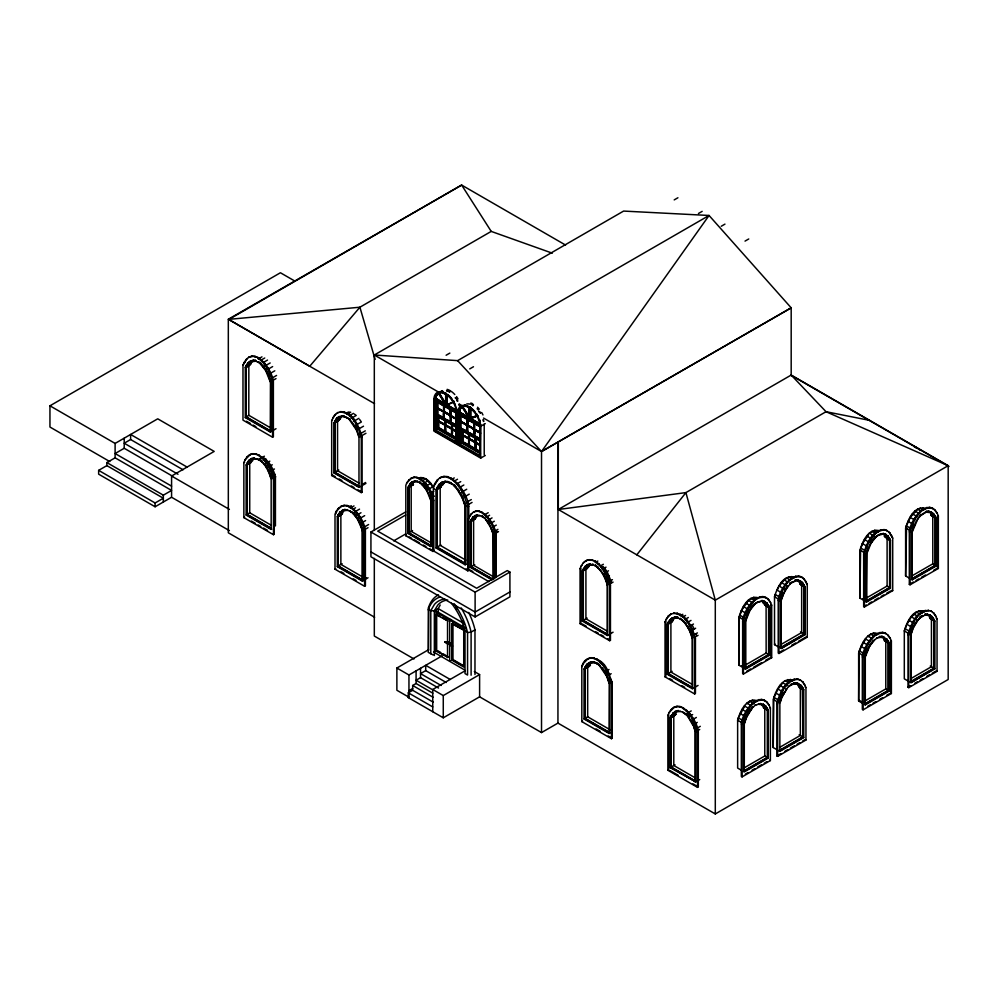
<?xml version="1.0" encoding="UTF-8"?>
<svg xmlns="http://www.w3.org/2000/svg" width="999" height="999" viewBox="0 0 999 999"><rect width="100%" height="100%" fill="white"/><g stroke="black" fill="none" stroke-linecap="round" stroke-linejoin="round"><path stroke-width="1.5" d="M453.883 401.673L446.578 404.77L446.578 394.18M469.318 417.919L462.462 406.605A15.235 8.804 60 0 1 463.973 406.081A15.022 8.666 60 0 0 462.899 406.356L461.788 407.043A15.022 8.666 60 0 0 459.515 411.051L459.353 412.162L469.318 417.919L469.755 407.555L466.358 406.468A15.534 8.966 60 0 0 458.641 410.427L458.141 413.236L458.653 412.525L469.318 418.681L472.377 416.908M469.755 417.669L462.662 406.493L461.563 407.167A15.022 8.666 60 0 0 459.29 411.176L459.128 412.287L469.093 418.044L469.755 417.669L469.755 407.068L468.881 407.555M477.31 415.447L470.217 418.419L470.217 407.829L471.291 408.541M470.442 407.704L470.442 418.294L477.522 415.309M479.595 423.588L470.654 418.419L470.654 407.58M741.183 770.117L737.637 768.069L737.637 720.204C740.034 711.7 746.166 697.539 757.13 700.674M742.494 667.257L738.96 665.209L738.96 617.332C741.358 608.841 747.477 594.68 758.453 597.802M741.545 610.851L739.322 617.12L738.96 665.209M741.333 723.938L741.333 776.46L742.082 776.897L770.379 760.564L770.379 708.041C761.875 686.463 742.17 711.088 741.333 723.938L742.082 724.375L742.082 776.897M742.644 621.078L742.644 673.601L743.406 674.038L771.69 657.704L771.69 605.169C763.199 583.591 743.493 608.229 742.644 621.078L743.406 621.503L743.406 674.038M753.046 706.68L746.615 717.257L744.292 724.038L744.292 771.915L768.169 758.116L768.169 710.252L765.846 706.156L763.036 704.07L767.007 708.328M744.854 668.618L744.854 620.741L745.604 621.178L745.604 669.043L744.854 668.618L768.743 654.82L769.492 655.257L769.492 607.38L767.157 603.296L762 600.461M745.067 620.866L745.067 668.743L768.955 654.944L768.955 607.067L766.633 602.984L764.347 601.211M741.533 665.659L745.441 667.906L745.441 620.654C747.964 612.35 752.846 601.485 762.749 600.899M768.593 654.545L766.146 653.134L766.096 605.844L761.862 600.536L766.37 603.571L768.593 607.28L768.593 654.545L745.441 667.906M743.543 771.478L767.419 757.692L767.419 709.814L768.169 710.252M768.743 654.82L768.743 606.942L766.408 602.859L767.157 603.296M777.934 750.261L773.214 747.539L773.214 699.662C775.611 691.171 781.742 677.01 792.707 680.132M773.825 698.688L773.214 747.539M779.245 647.402L774.525 644.667L774.525 596.803C776.922 588.299 783.054 574.138 794.018 577.272M774.887 643.843L774.525 644.667M799.824 679.72L802.984 682.067L805.956 687.499L805.956 740.022L777.659 756.368L776.897 755.931L776.897 703.408C779.495 693.169 787.337 675.012 800.586 680.157L797.102 678.845M777.659 756.368L777.659 703.833C780.469 693.843 785.863 680.119 797.851 679.283M778.221 600.536L778.221 653.071L778.97 653.496L807.267 637.162L807.267 584.64C798.763 563.061 779.058 587.687 778.221 600.536L778.97 600.973L778.97 653.496M798.313 580.357L795.017 580.094C799.375 579.033 803.321 582.567 804.52 586.538L804.52 634.415L781.181 648.513L781.181 600.636L783.503 593.856L787.911 586.363L787.162 585.926M779.108 750.936L802.996 737.15L802.359 687.674M785.851 688.798L786.6 689.223L782.192 696.728L779.857 703.496L779.857 751.373L803.745 737.587L803.745 689.71L801.423 685.626L796.253 682.792L798.813 683.666M789.722 583.154L790.471 583.591L785.239 589.922L781.006 600.112L781.006 647.364L804.158 634.003L804.158 586.75L801.935 583.041L797.489 580.019L801.66 585.314L801.66 632.567L781.081 644.442M780.419 648.076L804.307 634.29L804.307 586.413L801.985 582.317L805.057 586.85L805.057 634.715L781.181 648.513M862.187 703.059L858.641 701.023L858.641 653.146C861.038 644.655 867.169 630.481 878.146 633.616M865.534 639.36L861.238 646.653L859.015 652.934L858.641 701.023M864.684 600.874L859.964 598.151L859.964 550.274C862.362 541.783 868.493 527.622 879.457 530.756M860.576 549.3L859.964 598.151M862.337 656.88L862.337 709.415L863.086 709.852L891.383 693.506L891.383 640.983C882.442 619.268 863.423 644.143 862.337 656.88L863.086 657.317L863.086 709.852M886.588 530.344L889.734 532.692L892.706 538.111L892.706 590.646L864.41 606.98L863.66 606.543L863.66 554.02C866.245 543.793 874.088 525.636 887.337 530.769L883.853 529.47M864.41 606.98L864.41 554.457C867.232 544.467 872.614 530.731 884.602 529.895M884.252 637.15L881.692 636.276L886.85 639.098L889.185 643.194L889.185 691.071L888.436 690.634L864.547 704.42L865.296 704.857L865.296 656.98L869.679 646.178L874.587 639.934M878.021 535.414L883.753 533.841L883.004 533.404L885.351 534.153L888.173 536.238L890.496 540.334L890.496 588.199L866.608 601.997L865.858 601.56L865.858 553.683M862.774 598.738L866.445 600.849L866.445 553.596M866.608 601.997L866.608 554.12L871.003 543.306L875.898 537.075L872.814 539.535L871.003 543.306M866.445 600.849L889.597 587.487L889.597 540.234L887.374 536.525L884.927 535.114L887.1 538.786L887.1 586.051L865.234 598.663M876.697 637.662L877.234 637.974C870.653 641.957 867.232 649.35 865.122 656.468L865.122 703.721L888.273 690.346L888.273 643.094L884.053 637.787L879.282 637.225M888.436 690.634L888.436 642.757L889.185 643.194M865.858 601.56L889.747 587.774L889.747 539.897L887.424 535.801L888.173 536.238M909.028 681.555L904.307 678.833L904.307 630.956C906.705 622.464 912.836 608.304 923.8 611.425M909.165 578.009L905.618 575.973L905.618 528.096C908.016 519.605 914.147 505.432 925.111 508.566M906.555 525.924L905.618 575.973M908.004 687.225L908.004 634.702C910.638 624.45 918.368 606.356 931.68 611.45L930.931 611.013L934.077 613.374L937.05 618.793L937.05 671.328L908.753 687.662L908.004 687.225L910.688 685.676M908.753 687.662L908.753 635.127C911.575 625.137 916.957 611.413 928.945 610.576L928.196 610.139M909.315 584.365L909.315 531.83C910.151 518.981 929.857 494.355 938.361 515.934L938.361 568.456L910.064 584.79L909.315 584.365L913.361 582.03M910.064 584.79L910.064 532.267C912.786 522.102 919.854 504.982 932.991 508.591M931.98 616.608L934.302 620.691L934.302 668.568L910.951 682.667L910.951 634.802L913.286 628.021L917.694 620.529L916.945 620.092M911.737 531.618L911.737 579.495L935.626 565.709L935.626 517.832C934.415 513.861 930.469 510.327 926.11 511.388L926.86 511.825C931.155 510.739 934.989 514.235 936.163 518.144L936.163 566.021L912.274 579.807L911.525 579.37L935.401 565.584L936.163 566.021M912.274 579.807L912.099 531.406C914.147 524.238 917.719 517.02 924.212 512.924L926.323 511.513L928.883 511.338M926.26 512.162L931.031 512.724L935.251 518.044L935.251 565.297L932.804 563.886L932.754 516.608L930.544 512.899M910.201 682.242L934.09 668.443L934.09 620.579L931.767 616.483L934.839 621.003L934.839 668.88L910.951 682.667M935.401 565.584L935.401 517.707L933.078 513.623M933.566 570.354L937.611 568.019L937.611 515.496L938.361 515.934M452.16 646.328L452.122 646.141A23.851 13.774 60 0 0 449.55 644.405L449.637 645.192A8.392 4.845 60 0 1 450.924 645.704A13.561 7.83 60 0 1 452.06 646.39L452.122 646.39M448.863 643.331L447.814 642.195M449.925 643.93L450.611 643.543M450.149 644.055L450.749 644.592L450.049 644.23A23.851 13.774 60 0 1 452.472 645.841L452.497 646.153A13.561 7.83 60 0 0 451.323 645.466A8.392 4.845 60 0 0 450.049 644.954L450.149 643.356M438.474 594.842A51.936 29.982 60 0 0 428.546 607.504L428.246 652.359L433.166 654.969M446.341 394.705L446.341 404.645L435.676 398.489L435.876 397.402A15.022 8.666 60 0 1 438.149 393.394M445.242 393.231A15.235 8.804 60 0 1 445.904 393.556L445.904 404.907L435.239 398.751L436.088 397.277A15.022 8.666 60 0 1 438.361 393.269L439.023 392.857L446.116 404.021L445.454 404.395L435.489 398.638L435.651 397.527A15.022 8.666 60 0 1 437.924 393.519L439.26 392.707A15.022 8.666 60 0 1 443.768 392.457M464.56 406.069A15.022 8.666 60 0 0 462.462 406.605L469.53 417.794L469.53 407.205L469.53 418.544L458.878 412.4L459.727 410.926A15.022 8.666 60 0 1 462 406.918L469.093 418.044M446.116 405.294L456.78 411.451L456.418 412.237L455.919 408.866A15.534 8.966 60 0 0 448.201 395.991L442.719 392.832A15.534 8.966 60 0 0 435.002 396.778L434.503 399.588L435.015 398.876L445.679 405.032L446.116 393.431L445.042 392.894M457.03 441.321L456.181 441.92L435.614 430.045L435.614 401.236L456.181 413.111M743.406 621.503C746.116 611.338 753.184 594.218 766.333 597.827M745.604 621.178L749.999 610.364L754.894 604.133L751.81 606.593L748.089 612.737M738.573 718.031L737.637 720.204L742.357 722.926M775.461 594.63L774.525 596.803L779.245 599.525M742.082 724.375C744.792 714.21 751.872 697.077 765.009 700.699M744.38 721.39L744.292 724.038M778.97 600.973C781.68 590.809 788.76 573.676 801.897 577.297M781.268 597.989L781.181 600.636M866.695 552.834C868.768 545.991 872.227 538.936 878.558 535.102M863.086 657.317C865.808 647.152 872.876 630.032 886.013 633.641L885.264 633.204M918.481 517.345L912.274 531.93L911.525 531.493M779.695 702.984L781.355 698.139M747.402 614.085L746.241 618.831M781.693 596.878L782.966 593.543M739.123 716.595L744.517 706.418M744.804 720.279L746.078 716.945M746.34 717.245L744.118 723.513L744.118 770.766L767.269 757.404L764.822 755.993M774.15 697.489L777.809 689.26L782.567 683.191M781.006 697.402L779.744 700.736L780.494 701.161M779.957 700.848L781.23 697.527M860.901 548.114L862.549 543.793M867.981 548.139L867.244 551.785M907.104 524.487L910.214 517.682M912.574 528.046L913.848 524.725M912.786 528.171L914.597 525.149M865.596 653.096L866.87 649.775M865.808 653.221L867.619 650.212M906.343 625.911L904.307 630.956L909.028 633.678M911.475 631.043L912.324 628.821M242.982 365.172C252.335 342.445 272.228 368.481 273.376 381.805L273.376 436.775L272.59 437.225L242.982 420.129L242.982 365.172L246.878 359.041L246.091 359.49M259.49 362.25L261.338 363.624L260.564 364.073L265.684 370.604L270.279 381.918L271.066 381.456L271.066 431.556L270.279 432.005L245.292 417.582L245.292 367.482C246.628 363.137 251.049 359.34 255.794 360.414L252.347 360.689M245.854 367.157L248.289 362.874L250.662 361.026M270.454 430.819L246.229 416.833L246.229 367.382L248.551 363.499L253.222 360.339M250.574 364.523L250.911 363.661L246.828 366.021M243.856 462.649C252.759 440.072 273.376 465.846 274.25 479.295L274.25 534.253L273.476 534.715L243.856 517.619L243.856 462.649L244.643 462.2M250.761 458.966C262.238 455.681 268.656 470.504 271.166 479.395L271.166 529.495L246.166 515.059L246.166 464.96L248.601 460.689L251.548 458.504L249.163 460.364L246.728 464.635L246.728 514.735L271.728 529.17M270.629 528.271L246.953 514.61L246.953 464.51L249.388 460.227L248.601 460.689M271.341 528.296L247.115 514.31L247.115 464.86C250.624 453.796 263.998 459.915 266.92 468.181M331.68 420.567L334.79 414.885L338.087 412.425L337.3 412.874C351.223 407.555 359.315 426.473 362.075 437.2L362.075 492.17L361.288 492.619L331.68 475.524L331.68 420.567L332.467 420.104M350.05 419.018L349.263 419.468L356.543 430.219L358.978 437.3L358.978 487.4L333.991 472.964L333.991 422.877L336.426 418.593L339.373 416.421L336.988 418.269L334.553 422.552L334.553 472.652L359.54 487.075M359.765 486.95L334.777 472.515L334.777 422.427L337.212 418.144L336.426 418.593M359.165 486.201L334.94 472.215L334.94 422.777L337.262 418.893L341.92 415.734M336.051 511.575L335.002 514.235L335.002 569.205L364.623 586.301L365.397 585.839L365.397 530.881C364.548 518.281 347.078 494.418 336.051 511.575L336.838 511.126L335.789 513.786M362.312 581.081L362.312 530.981L363.099 530.531L363.099 580.619L362.312 581.081L337.312 566.645L337.312 516.558L339.747 512.275L345.154 509.303L344.368 509.765C354.745 510.402 359.84 521.728 362.487 530.432L362.487 579.882L366.321 577.672M339.747 512.275L340.534 511.825L337.874 516.233L337.874 566.321L362.874 580.756L362.874 530.656M362.487 579.882L338.261 565.896L338.261 516.446L342.682 510.889L347.677 510.302M406.78 482.904L405.819 485.352L405.819 535.776L432.992 551.46L433.716 551.048L433.716 500.624C432.917 489.06 416.895 467.17 406.78 482.904L411.7 477.884M426.66 490.334L424.912 486.713L421.953 484.353L426.66 490.334L430.869 500.711L430.869 546.678L407.942 533.429L407.942 487.475L410.177 483.553L412.874 481.555L410.689 483.254M431.593 546.253L408.666 533.016L409.265 485.514L408.554 485.926M429.433 495.566L431.031 500.212L431.031 545.579L408.803 532.742L408.803 487.387L410.939 483.816L415.209 480.919L410.939 483.816M434.265 550.412L433.354 550.948L433.354 486.9C444.255 460.427 467.432 490.759 468.768 506.293L468.768 570.329L467.844 570.866L429.832 548.801M436.975 480.282L437.887 479.757L433.354 486.9M466.071 564.248L465.159 564.785L436.039 547.964L436.039 489.597L438.873 484.615L442.307 482.08M464.747 563.486L436.95 547.44L436.95 489.073L439.098 485.089M441.396 482.604C454.582 478.833 462.375 495.404 465.372 505.781L465.372 563.386L437.137 547.09L437.137 489.485C438.898 483.641 445.816 479.882 451.248 483.616M496.103 577.335L496.103 534.54C495.067 522.315 476.81 498.426 468.219 519.28L468.219 569.705L488.923 581.655M491.92 579.82L470.342 567.357L470.342 521.403L472.577 517.47L475.274 515.472L474.55 515.896L479.258 515.334L482.317 516.683M492.644 579.408L471.066 566.945L471.066 520.979L473.301 517.057L472.577 517.47M493.194 533.404L493.431 579.495L471.203 566.67L471.203 521.303L473.339 517.744L477.609 514.847L473.601 519.917L473.601 565.284L494.517 577.36M580.057 568.656C588.948 546.078 609.565 571.853 610.451 585.302L610.451 640.259L609.665 640.721L580.057 623.626L580.057 568.656L580.844 568.206L580.844 623.164L580.057 623.626M582.367 570.966L584.802 566.695L587.749 564.51L585.364 566.371L582.929 570.641L582.929 620.741L607.916 635.177L607.355 635.501L582.367 621.066L582.367 570.966L587.412 568.156M584.802 566.695L585.589 566.233L583.154 570.516L583.154 620.616L608.141 635.039M607.454 631.243L585.913 618.806L585.913 569.355L590.347 563.798L585.639 566.982L583.304 570.866L583.304 620.317L607.529 634.303L607.529 584.852C604.969 575.936 598.289 561.775 586.962 564.972M587.649 568.019L589.71 564.622L585.639 566.982M587.437 658.965C595.317 655.506 602.185 663.498 605.806 669.567L606.593 669.118L609.103 674.013L612.212 683.291L612.212 738.249L611.425 738.698L581.818 721.603L581.818 666.645C585.601 651.41 604.295 658.978 607.479 670.666M584.115 719.055L584.902 718.593L609.902 733.029L609.115 733.478L584.115 719.055L584.115 668.955L586.55 664.672L589.497 662.499L587.112 664.36M584.902 718.593L584.902 668.506L585.564 666.82L584.777 667.27M585.327 668.356L587.387 664.972L592.045 661.813L587.674 667.344L587.674 716.795L585.064 718.306L585.064 668.855L590.446 665.409M589.41 665.996L589.747 665.147L585.664 667.494M670.654 614.223C684.577 608.891 692.669 627.809 695.429 638.548L695.429 693.506L694.642 693.955L665.034 676.86L665.034 621.902L668.144 616.221L671.44 613.761L668.144 616.221M670.341 619.617L667.906 623.888L667.906 673.988L692.894 688.411L692.344 688.736L667.344 674.313L667.344 624.213C668.681 619.867 673.151 616.133 677.859 617.157L671.94 618.206L672.502 617.882M693.119 688.286L668.131 673.85L668.131 623.763L670.566 619.48L672.727 617.757M690.197 631.53L692.519 638.099L692.519 687.549L668.294 673.563L668.294 624.113L670.616 620.229L675.274 617.07L670.903 622.602L670.903 672.052L692.432 684.49M672.627 621.253L672.964 620.404M667.919 715.321C676.822 692.744 697.439 718.518 698.313 731.967L698.313 786.937L697.539 787.387L667.919 770.291L667.919 715.321L668.706 714.872L668.706 769.842L667.919 770.291M695.791 781.842L670.229 767.731L670.229 717.644L670.891 715.958L675.611 711.188L673.226 713.036L670.791 717.319L670.791 767.407L695.791 781.842L695.791 731.743L695.129 729.295M696.016 781.717L671.016 767.282L671.016 717.182L673.451 712.911L672.664 713.361M674.824 711.638C686.163 708.453 692.831 722.602 695.404 731.518L695.404 780.968L671.178 766.982L671.178 717.532L673.501 713.661L678.159 710.501L673.501 713.661M675.524 714.685L675.861 713.823L671.778 716.183M448.476 641.995L447.602 643.543A8.392 4.845 60 0 0 446.316 642.569A13.561 7.83 60 0 0 445.179 641.945L445.179 641.62A23.851 13.774 60 0 1 447.689 642.856M742.207 609.54L747.489 601.76M747.864 612.624L749.25 609.927L749.999 610.364M777.11 590.309L778.458 587.699M746.765 715.609L748.139 712.924M747.015 715.933L748.351 713.323M781.43 696.291L783.503 692.257M781.905 696.703L788.611 686.151L793.918 683.091M863.223 542.482L868.493 534.702M867.769 648.551L869.679 646.178M906.892 624.475L911.188 617.182L916.245 612.562M912.749 627.709L914.122 625.024M246.229 416.833L248.788 415.347L248.838 365.871L253.271 360.314M412.55 485.214L413.099 483.978L409.353 486.138M440.197 605.032L438.224 608.628L438.224 613.249M779.12 586.388L783.89 580.319M785.027 589.522L787.387 586.051M748.713 711.638L750.274 709.327M748.925 711.763L752.197 707.604M749.113 712.2L752.284 708.154M870.254 542.882L872.602 539.41L873.351 539.847M910.976 516.558L916.707 510.339M869.929 644.705L873.201 640.559M914.809 623.676L921.478 616.133M248.514 362.749L245.292 367.482M250.262 454.508L244.905 459.99M339.61 419.056L341.346 416.533L337.262 418.893M337.525 510.114L341.408 506.106M338.536 514.547L342.694 510.089M343.194 511.063L340.871 514.947L340.871 564.385L363.748 577.597M413.336 482.442L411.201 486.001L411.201 531.368L430.819 542.682M442.594 485.152L443.931 483.191M473.089 517.17L470.854 521.103L470.854 567.057L492.432 579.52M475.499 517.894L477.085 515.584L473.339 517.744M584.328 662.524L588.211 658.503M587.337 664.223L584.677 668.631L584.677 718.731L609.677 733.154L609.677 683.066M668.93 615.771L666.083 619.243M674.325 707.192L668.968 712.662M676.111 712.15L673.788 716.033L673.788 765.484L695.316 777.909M636.8 554.82L685.913 492.607L826.036 411.713L869.679 420.379M751.598 606.468L753.296 604.62M873.451 538.486L875.149 536.638M919.33 516.421L921.028 514.572M922.364 615.471L922.901 615.784C916.408 619.892 912.836 627.097 910.788 634.278L910.788 681.53L933.94 668.169L930.269 666.046M448.588 643.606L448.676 642.369M450.199 644.63L451.436 644.48L450.437 643.306M254.146 457.792L249.725 463.361L249.725 512.799L247.115 514.31M341.97 415.709L337.55 421.266L337.55 470.716L359.078 483.141M442.045 482.23L439.535 484.24L436.688 489.223L436.688 547.589L465.809 564.398L465.809 506.031M444.518 481.893L440.184 487.724L440.184 545.342L465.721 560.077M586.463 560.514L583.166 562.974M748.313 600.861L750.898 598.938M784.752 579.682L786.463 578.409M754.357 603.821L757.542 602.16M789.934 583.279L791.695 581.967M789.997 583.853L795.766 580.531M870.179 533.166L871.902 531.893M875.361 536.763L880.668 533.703M921.103 515.147L926.86 511.825M747.002 703.721L749.587 701.81M753.121 707.255L755.694 704.72M788.686 686.713L791.807 684.49L791.046 684.053M868.006 636.663L869.729 635.389M921.265 616.008L919.492 617.32L920.241 617.757M919.779 618.006L925.549 614.697L930.444 615.272L929.694 614.835L932.517 616.92M109.79 461.575L49.95 427.035L49.95 405.806L280.419 272.752L295.18 281.268M228.759 319.493L461.638 185.052L565.559 245.055M249.388 357.03L248.601 357.48L252.248 356.119M244.031 362.512L244.805 362.05M251.461 356.568L255.344 356.331M247.727 363.199L250.974 361.326M248.551 363.499L251.111 362.025M254.558 356.78L258.566 357.654M245.954 365.796L249.201 363.923M258.266 358.991L261.963 356.855M246.491 366.883L250.337 364.66M246.229 367.382L248.788 365.896M49.95 405.806L115.11 443.419L157.73 418.818L214.198 451.411L171.578 476.024L171.578 497.252L229.395 530.631M258.341 361.688L257.779 362.013C264.41 366.021 268.032 373.401 270.205 380.569M261.039 360.139L264.747 358.004M257.779 358.104L261.014 360.502L261.8 360.052M263.811 362.2L267.52 360.065M183.054 469.792L130.619 439.523L124.213 443.219L177.997 474.263M552.31 253.172L491.221 231.406L359.902 307.217L309.74 366.246L228.321 319.243L228.321 532.792L374.613 617.257M261.014 360.502L264.111 363.873L264.897 363.424M263.224 366.97L264.011 366.521M265.247 365.809L270.18 362.962M172.615 476.223L124.213 448.276L115.11 453.534L171.578 486.138M264.111 363.873L266.97 368.094L267.757 367.632M265.684 370.604L266.246 370.279L263.786 366.645L259.265 362.375M267.707 369.443L272.64 366.583M106.868 462.587L115.11 457.829L171.578 490.434L163.337 495.179L106.868 462.587L106.868 465.621L163.337 498.214L155.107 502.972L98.639 470.367L98.639 474.163L155.107 506.768L171.578 497.252M98.639 470.367L106.868 465.621M272.59 437.225L272.59 382.267L269.48 372.989L270.267 372.54M267.844 374.825L268.406 374.5L266.783 371.328M269.867 373.651L274.8 370.804M269.618 379.47L268.856 375.661M276.573 375.449L271.641 378.296L272.327 377.947M272.302 380.744L276.011 378.609M272.59 382.267L273.376 381.805M245.292 417.582L246.079 417.12L271.066 431.556M273.539 430.132L276.011 428.708M674.2 199.9L677.921 197.752M246.965 456.968L247.752 456.518M249.475 454.97L253.122 453.596M252.335 454.058L256.231 453.808M249.438 460.976L251.998 459.503M255.444 454.258L259.453 455.144M246.828 463.286L247.615 462.824M247.715 463.511L252.834 460.551M246.166 464.96L246.953 464.51M247.377 464.36L251.461 462.013M247.115 464.86L251.199 462.5M334.79 414.885L335.577 414.423L332.729 417.894M340.946 411.513L340.159 411.963C352.697 412.837 358.341 427.197 361.288 437.662L361.288 492.619M258.666 459.503L259.453 459.041L261.301 460.414M260.689 458.329L264.385 456.193M258.666 455.594L261.888 457.992L262.675 457.53M343.256 412.175L344.043 411.725M261.438 461.563L262.225 461.101M263.461 460.389L265.934 458.966M446.116 355.244L449.837 353.097M346.491 413.499L347.277 413.049M261.888 457.992L264.997 461.363L265.784 460.901M334.653 421.191L335.439 420.741M338.586 416.87L344.268 415.946M346.965 414.385L350.674 412.25L348.002 412.063M335.527 421.416L340.647 418.456M333.991 422.877L334.777 422.427M335.189 422.277L339.71 419.568M334.94 422.777L338.773 420.554M698.451 213.499L702.172 211.351M264.111 464.46L264.897 464.011M266.134 463.286L269.83 461.151M343.706 416.271L348.901 418.456M349.737 415.534L353.446 413.386M349.712 415.896L350.499 415.447M264.997 461.363L267.857 465.571L268.644 465.122M351.286 418.306L356.218 415.447L354.37 414.073M266.571 468.081L267.133 467.757L264.673 464.135M268.594 466.92L272.29 464.785M352.809 419.268L353.596 418.818M374.313 530.457L374.313 355.007L457.617 360.639L709.053 215.472L791.183 307.829L791.183 375.312L949.05 466.458M353.946 421.203L358.891 418.356M273.476 534.715L273.476 479.745L270.367 470.479L271.154 470.017M268.731 472.302L269.293 471.978L267.67 468.818M270.741 471.141L274.45 468.993M355.669 423.489L356.456 423.027M354.383 425.999L355.169 425.537M356.406 424.825L361.351 421.978L359.702 419.555M270.504 476.948L271.291 476.498M272.427 475.874L274.987 474.363M358.179 428.384L358.966 427.934M273.189 478.234L275.649 476.798M356.543 430.219L357.105 429.895L355.494 426.723M358.566 429.046L363.511 426.198M273.476 479.745L274.25 479.295M469.755 368.893L473.476 366.745M358.316 434.865L359.103 434.403M360.239 433.791L365.284 430.844M721.241 226.261L724.962 224.113M361.001 436.138L365.946 433.291M361.288 437.662L362.075 437.2M445.242 393.918L446.116 393.918L446.116 405.294M449.175 391.633L449.837 391.77L449.175 392.157M434.515 400.349L456.843 412.737L456.406 443.319L434.515 430.681L434.515 400.349L456.843 412.737M246.166 515.059L246.953 514.61M243.856 517.619L244.643 517.157M443.568 404.945L443.568 411.576L437.212 407.917L457.267 419.543M446.366 393.781L446.366 405.157L457.467 411.051M456.83 409.49L456.768 410.914L447.24 404.907M334.94 472.215L338.773 470.005M333.991 472.964L334.777 472.515M331.68 475.524L332.467 475.074L335.164 476.623M437.574 407.704L437.212 408.379L450.124 415.372L450.124 408.741M745.029 241.109L748.75 238.961M445.829 420.916L445.829 424.887L445.03 425.312L438.686 421.653L439.048 420.979M443.568 412.038L443.568 418.668L444.355 418.718C439.46 405.294 454.957 415.984 450.312 422.352L443.956 418.693M443.568 418.668L444.355 418.718M450.124 415.834C450.699 438.261 450.786 398.976 450.749 422.614L457.092 426.273L456.181 426.798L436.488 415.422L437.862 414.635L437.862 400.911M458.154 413.998L480.482 426.386L480.044 456.968L458.154 444.33L458.154 413.998L480.482 426.386M472.814 405.806L473.476 404.682M434.515 430.681L456.843 443.069M435.614 430.045L437.05 429.395L436.663 415.422M437.962 416.496L437.962 428.696L439.335 427.897L456.406 437.762M438.686 421.178L445.392 424.637M456.918 419.28L450.749 415.509L450.924 408.791M467.382 425.586L461.038 421.928L461.038 428.546L467.382 432.217L467.557 425.487L460.851 422.028L461.213 421.353L467.195 425.224L467.195 418.593M460.851 422.028L461.213 421.353M445.03 425.312L445.03 431.943L445.829 431.98L445.467 425.562L451.598 429.108L452.397 428.683L452.397 424.7M445.03 431.943L445.829 431.98M445.467 425.099L451.96 428.434L438.861 421.079M469.967 406.93L470.005 418.806L480.619 424.425M452.035 435.989C451.623 422.14 453.821 432.842 451.598 435.726L451.598 429.108M480.407 424.563L470.879 418.544M361.713 484.727L365.559 482.517M361.001 486.238L365.946 483.379M461.501 428.284L460.127 429.071L479.82 440.447M467.594 425.249L473.951 428.908L473.951 422.277L474.125 428.808L467.644 425.474L467.594 418.618M451.598 435.726L452.397 435.776M462.325 434.827L469.031 438.286M467.195 425.686L467.195 432.317L467.994 432.367C463.149 418.981 478.246 429.533 473.951 436.001L467.594 432.342M467.195 432.317L467.994 432.367M479.645 431.993L474.2 429.27L474.2 422.639M474.2 436.363C473.788 422.515 475.986 433.229 473.763 436.113L473.763 429.483M338.112 508.553L338.898 508.104M485.289 423.601L480.694 426.261L457.492 412.862L457.492 444.705L480.694 458.104L485.289 455.444M340.622 506.555L344.268 505.182M343.481 505.644L347.377 505.394M348.863 507.167L351.323 505.744M458.154 444.33L480.482 456.705M459.253 443.693L479.82 455.569L479.82 426.723L459.253 414.885L459.253 443.693L460.689 443.044L460.152 429.021M461.588 430.144L461.588 442.345L462.974 441.546L462.974 429.358M346.591 505.856L350.599 506.73M340.584 512.562L344.418 510.352M462.325 435.289L468.668 438.961L469.468 438.536L469.468 434.565M473.763 436.113L474.562 436.151M337.974 514.872L338.761 514.41M350.287 508.066L353.996 505.931M338.861 515.097L342.944 512.737M337.312 516.558L338.099 516.096L338.099 566.196L363.099 580.619M338.524 515.946L342.357 513.736M338.261 516.446L342.345 514.098M353.072 509.203L355.532 507.779M349.812 507.18L353.034 509.577L353.821 509.128M408.678 480.144L409.403 479.72M410.976 478.296L414.323 477.047M468.668 438.961L468.668 445.591L469.468 445.629L469.105 439.21L475.237 442.757L476.036 442.332L476.036 438.349M353.147 512.824L349.812 511.088L353.147 512.824L355.819 515.721M354.608 511.975L359.54 509.128M468.668 445.591L469.468 445.629M469.105 433.441L469.105 438.748L475.599 442.07L462.5 434.727L462.5 429.42M413.598 477.46L417.17 477.247M353.034 509.577L356.144 512.949L356.918 512.487M410.177 483.553L410.901 483.129L408.454 487.175L408.454 533.141L431.393 546.378M418.531 478.871L420.804 477.559C427.435 477.51 431.705 483.903 434.365 489.235M352.585 513.149L355.257 516.046L356.044 515.596L353.371 512.699M357.28 514.885L360.976 512.737M416.446 477.659L420.129 478.459M414.41 481.243L417.582 480.994M419.842 479.682L423.251 477.722M407.942 487.475L408.666 487.062M410.926 485.751L413.186 484.44M409.053 486.925L412.575 484.89M408.803 487.387L413.499 484.665M475.237 442.757L475.237 449.375L476.036 449.425L475.674 443.007L479.483 445.204M475.237 449.375L476.036 449.425M356.144 512.949L359.003 517.157L359.79 516.708M420.129 482.042L419.405 482.455L424.775 487.187L428.908 494.193M422.39 480.731L425.786 478.771M419.405 478.871L422.365 481.068L423.089 480.656M355.257 516.046L357.717 519.667L358.279 519.355L356.631 516.933M359.74 518.506L364.672 515.659M423.801 483.279L428.334 480.669M422.365 481.068L425.212 484.165L425.936 483.753M364.623 586.301L364.623 531.331L361.513 522.065L362.287 521.615M361.888 522.727L365.597 520.591M440.809 477.422L439.897 477.947L444.143 476.361M424.4 487.012L425.124 486.588L427.372 489.922M426.248 485.939L430.781 483.329M434.565 483.803L435.489 483.279M425.212 484.165L427.834 488.036L428.559 487.612M443.231 476.885L447.752 476.598M428.509 489.273L433.042 486.65M362.312 530.981L360.439 523.563M363.574 527.46L368.606 524.525M438.873 484.615L439.797 484.078M444.255 481.693L445.179 481.156M439.847 484.952L443.568 482.804M446.84 477.135L450.599 478.683L451.511 478.146M436.813 487.637L442.52 484.34M364.335 529.82L368.032 527.684M447.365 481.905L448.027 481.518L444.917 481.306M451.873 479.295L454.27 477.909M437.837 487.899L441.558 485.751M432.992 551.46L432.992 501.036L430.132 492.532L430.856 492.12M436.039 489.597L436.95 489.073M437.437 488.898L441.171 486.75M430.494 493.131L433.891 491.171M364.623 531.331L365.397 530.881M437.137 489.485L440.871 487.325M450.599 483.229L453.409 484.453M453.908 481.318L457.505 479.245M450.599 478.683L454.358 481.468L455.269 480.944M405.706 514.985L377.722 531.131L476.648 588.249L507.292 570.566L509.915 572.077L509.915 596.84L475.112 616.932L370.929 556.78L370.929 532.017L405.731 511.925M430.269 498.464L430.981 498.051M432.03 497.49L434.39 496.091M454.745 485.102L453.833 485.626L456.943 489.011L462.325 498.151L465.159 506.418L465.159 564.785M457.142 483.716L460.739 481.643M454.358 481.468L457.967 485.402L458.891 484.865M432.992 501.036L433.716 500.624M460.252 487.1L463.848 485.014M457.967 485.402L461.301 490.309L462.225 489.785M459.802 493.231L460.464 492.857L462.974 497.777L462.325 498.151M461.925 492.02L466.72 489.248M338.261 565.896L342.095 563.686M337.312 566.645L338.099 566.196M335.002 569.205L335.789 568.743M467.844 570.866L467.844 506.818L464.223 496.016L465.147 495.492M558.304 442.282L558.304 509.502L791.183 375.062L948.176 465.696L948.176 679.507L715.296 813.948L557.942 723.101L541.52 732.579L541.52 451.548L791.183 307.829L541.52 451.548L483.541 418.069M464.435 496.928L469.23 494.155M393.706 540.859L405.706 533.941M407.942 533.429L408.666 533.016M408.803 532.742L412.55 530.581M405.819 535.776L406.543 535.364M464.385 503.558L465.047 503.184M466.508 502.347L471.303 499.575M465.159 506.418L466.071 505.881M468.469 504.495L472.065 502.422M467.844 506.818L468.768 506.293M474.1 511.813L473.376 512.225L476.723 510.976M471.078 514.06L471.79 513.648L469.18 516.833M475.999 511.388L479.57 511.163M365.559 579.195L368.032 577.772M478.846 511.575L482.529 512.387M470.941 519.855L471.665 519.443M471.753 520.054L476.448 517.345M470.342 521.403L471.066 520.979M473.326 519.68L475.586 518.369M471.441 520.854L475.187 518.681M471.203 521.303L474.95 519.143M482.529 515.971L481.805 516.383L484.802 518.518M484.79 514.66L488.186 512.699M481.805 512.799L484.765 514.997L485.489 514.585M484.865 517.981L491.033 528.134L493.269 534.64L493.269 579.07M486.201 517.207L489.597 515.247M437.137 547.09L440.871 544.942M436.039 547.964L436.95 547.44M484.765 514.997L487.612 518.094L488.324 517.669M488.648 519.867L492.045 517.907M487.612 518.094L490.234 521.953L490.959 521.54M490.909 523.189L494.305 521.228M495.392 577.747L495.392 534.964L492.532 526.461L493.256 526.036M491.033 528.134L492.669 532.392M492.894 527.06L496.291 525.099M494.43 531.406L497.914 529.358M493.269 534.64L493.993 534.215L493.993 578.646M495.129 533.566L498.526 531.605M495.392 534.964L496.103 534.54M470.342 567.357L471.066 566.945M471.203 566.67L474.725 564.635M435.626 614.447L436.675 613.848L436.675 650.149L435.626 650.761L435.626 614.447L448.076 621.028M370.929 532.017L475.112 592.17L509.915 572.077M450.736 619.492L449.687 620.092L449.687 661.338L450.736 660.739M509.915 591.945L475.112 612.037L370.929 551.898M442.107 655.856L408.953 674.987L408.953 697.227L396.878 690.259L396.878 668.019L428.583 649.712M463.736 630.681L463.736 666.982L451.823 660.102L451.823 623.801L464.26 630.369L452.347 623.501L452.347 659.802L464.26 666.683M585.676 560.976L589.323 559.602M581.106 565.996L581.893 565.546M588.536 560.064L592.419 559.815M468.706 612.437A51.936 29.982 60 0 1 474.975 629.845L471.103 632.08L467.557 632.567L465.01 630.344L461.338 619.88A46.516 26.848 60 0 0 451.498 603.246M589.422 564.185L589.984 563.861L587.524 564.647M591.633 560.264L595.641 561.138M583.029 569.293L583.816 568.831M592.082 564.36L592.869 563.911M595.342 562.487L597.814 561.051M583.903 569.517L589.023 566.558M583.304 570.866L587.15 568.656M595.641 565.047L594.855 565.509C601.623 569.979 605.282 577.809 607.355 585.402L607.355 635.501M594.855 561.6L598.089 563.998L598.876 563.536M597.639 567.569L598.426 567.107M600.886 565.684L603.359 564.26M598.089 563.998L601.186 567.357L601.972 566.908M435.626 650.761L448.076 657.342L436.151 650.461L436.151 614.148L440.122 616.445M446.278 682.517L425.699 670.629L420.542 673.613L441.121 685.489M602.322 569.293L606.031 567.157M601.186 567.357L604.045 571.578L604.832 571.128M438.549 688.049L420.542 677.659L416.084 680.232L432.804 689.884M451.823 660.102L452.872 659.502L463.461 665.621M602.759 574.088L603.321 573.763L604.944 576.935M604.782 572.927L608.491 570.791M433.254 702.16L412.674 690.284L412.674 685.476L416.084 683.516L432.804 693.169M408.953 690.659L412.674 688.511M609.665 640.721L609.665 585.751L606.555 576.485L607.342 576.023M604.919 578.309L605.481 577.984L606.818 581.468M606.942 577.147L609.415 575.711M541.52 732.579L479.607 696.827L443.269 717.806L408.304 697.614L408.304 692.806L412.674 690.284M408.304 697.614L408.953 697.227M608.616 581.88L612.424 579.645M607.355 585.402L607.255 582.629M609.378 584.24L613.086 582.092M609.665 585.751L610.451 585.302M432.742 711.725L432.742 689.485L465.284 670.691M432.742 689.485L443.269 695.566L479.607 674.587L479.607 696.827M583.304 620.317L587.15 618.094M582.367 621.066L583.154 620.616M916.095 448.139L916.845 447.702L913.76 446.428M609.378 634.328L613.086 632.192M584.927 660.963L585.701 660.514M590.297 658.041L591.071 657.592M582.854 663.985L583.641 663.523L581.818 666.645M593.394 658.254L594.18 657.804M674.3 612.849L673.513 613.299C686.051 614.173 691.695 628.546 694.642 638.998L694.642 693.955M586.55 664.672L589.81 662.799M588.711 662.949L594.405 662.025L599.949 665.234L599.388 665.546L606.68 676.298L609.115 683.391L609.902 682.929M587.387 664.972L589.947 663.498M596.615 659.59L597.402 659.128M676.623 613.511L677.397 613.061M591.171 662.162L594.63 661.9M665.034 621.902L665.821 621.453L665.821 676.41L665.034 676.86M584.115 668.955L584.902 668.506M585.064 668.855L589.148 666.495M669.78 619.929L670.566 619.48M674.4 617.419L675.187 616.97M679.844 614.847L680.631 614.385M670.616 620.229L674.45 618.019M599.837 661.975L600.624 661.525M668.006 622.527L668.793 622.077M680.319 615.734L682.792 614.298M668.88 622.752L671.44 621.278M667.344 624.213L668.131 623.763M668.543 623.613L672.389 621.403M668.294 624.113L672.127 621.902M680.631 618.294L679.844 618.756L683.104 621.078M683.091 616.87L685.564 615.446M683.066 617.232L683.853 616.783M602.946 665.346L603.733 664.897M684.64 619.642L688.336 617.507M602.06 668.456L602.847 667.994M686.163 620.604L686.95 620.154M687.3 622.539L691.008 620.404M604.52 672.077L605.082 671.753L606.705 674.912M606.543 670.916L609.003 669.492M689.023 624.825L689.809 624.375M681.33 619.118L685.838 623.388L685.289 623.713L687.749 627.335L688.523 626.885M689.76 626.173L693.468 624.038M611.425 738.698L611.425 683.741L608.316 674.475L609.103 674.013M608.703 675.124L611.163 673.701M691.533 629.732L692.319 629.27M692.344 688.736L692.344 638.648L689.897 631.555L690.684 631.106M691.92 630.381L695.629 628.246M608.453 680.943L608.129 678.296M610.377 679.869L611.163 679.42M691.683 636.201L692.245 635.876L692.344 638.648M693.606 635.127L697.402 632.891M611.425 683.741L612.212 683.291M694.355 637.474L698.064 635.339M694.642 638.998L695.429 638.548M739.322 617.12L743.668 620.054M860.326 550.062L864.684 553.009M905.993 527.884L910.339 530.819M581.818 721.603L582.604 721.153M668.294 673.563L672.127 671.34M667.344 674.313L668.131 673.85M694.355 687.574L698.064 685.439M744.23 665.721L766.096 653.096M671.028 709.652L671.815 709.19M673.538 707.642L677.185 706.281M676.398 706.73L680.294 706.48M745.604 669.043L769.492 655.257M679.507 706.942L683.516 707.816M746.69 671.266L750.736 668.93M753.433 667.382L761.513 662.712M765.559 660.376L769.592 658.041M779.57 652.285L783.603 649.949M791.695 645.292L795.741 642.956M798.426 641.395L806.518 636.725L807.267 637.162M912.174 575.736L932.754 563.861M670.891 715.958L675.386 713.361M670.229 717.644L671.016 717.182M671.44 717.045L675.961 714.335M671.178 717.532L675.012 715.321M863.66 606.543L866.345 604.994M869.043 603.433L871.74 601.885M874.437 600.324L878.471 597.989M881.168 596.428L883.865 594.88M886.563 593.319L890.609 590.983M912.099 578.671L935.251 565.297M682.729 708.266L685.951 710.664L686.738 710.214M916.058 580.469L918.743 578.921M921.44 577.36L925.486 575.024M685.501 714.235L688.736 716.807L686.063 713.91L682.729 712.175L685.501 714.235L686.288 713.786L688.96 716.683M687.524 713.074L691.221 710.926M685.951 710.664L689.06 714.035L689.847 713.573M690.197 715.971L692.657 714.547M689.06 714.035L691.92 718.244L692.707 717.794M692.657 719.592L696.353 717.457M697.539 787.387L697.539 732.417L694.43 723.151L695.217 722.702M695.229 782.167L695.229 732.067L693.356 724.65L694.68 728.134M694.817 723.813L697.277 722.389M696.49 728.558L700.287 726.323M697.252 730.906L699.712 729.482M697.539 732.417L698.313 731.967M773.576 699.45L777.934 702.384M859.015 652.934L863.361 655.868M670.229 767.731L671.016 767.282M671.178 766.982L675.012 764.772M697.252 780.993L699.712 779.57M744.193 767.844L764.772 755.968L764.772 708.716L760.551 703.396M779.769 747.314L800.349 735.426L800.349 688.174L796.116 682.854M865.209 700.786L885.788 688.91L885.788 641.658L883.566 637.949M779.695 750.237L802.846 736.862L799.175 734.752M743.756 771.603L767.644 757.816L767.644 709.939L765.097 705.719L765.846 706.156M779.32 751.061L803.208 737.274L803.208 689.397L800.661 685.189L801.423 685.626M865.296 704.857L889.185 691.071M745.379 774.138L748.064 772.577M752.11 770.241L754.807 768.693M757.504 767.132L761.538 764.797M764.235 763.236L766.932 761.688M776.897 755.931L780.943 753.596M784.989 751.26L787.687 749.712M790.371 748.151L794.417 745.816M797.115 744.255L799.812 742.707M802.509 741.146L805.194 739.597L805.956 740.022M910.863 678.608L931.443 666.72L931.443 619.467L929.22 615.759M867.731 706.305L870.429 704.745M873.114 703.184L875.811 701.635M879.857 699.3L882.554 697.739M886.588 695.404L889.285 693.855M914.734 683.341L917.432 681.78M920.129 680.219L922.814 678.671M926.86 676.335L929.557 674.775M932.254 673.226L936.3 670.891L937.05 671.328M446.803 405.157L454.32 401.923M470.654 418.681L476.548 416.171M470.442 418.806L477.522 415.821L477.972 416.62M917.569 509.702L920.141 508.641M792.582 581.93L797.639 580.706L799.924 581.43M757.017 602.472L762.075 601.236L764.36 601.972M876.697 638.286L882.442 636.7M791.27 684.802L797.002 683.216M755.694 705.331L758.878 703.933L763.785 704.507M249.887 361.476L255.569 360.552M250.662 361.825L255.644 361.226M339.36 417.207L341.758 416.446L347.053 417.732M251.323 458.641L253.783 457.854M418.544 478.284L420.804 477.559M412.162 481.968L414.935 480.944M412.874 482.28L417.445 481.743M341.908 510.551L347.602 509.615M475.074 515.596L477.322 514.872M475.262 516.208L479.845 515.659M587.737 565.309L592.719 564.722M672.714 618.556L677.709 617.969M589.273 662.624L591.957 661.713M589.485 663.299L594.48 662.712M675.599 711.975L680.594 711.388M448.201 642.17L447.889 642.856M229.033 319.343L359.902 307.217L375.1 359.365M874.487 530.831L876.96 530.656M880.594 534.353L883.079 534.19L887.374 536.525M795.229 580.219L797.789 580.044L802.734 582.754M753.483 597.877L755.956 597.714M929.907 614.959L924.799 614.26L925.549 614.697M925.012 614.385L927.559 614.21M924.937 615.034L929.707 615.596L933.94 620.903L930.269 618.793M873.163 633.691L875.648 633.516M879.132 636.45L881.905 636.4M796.465 682.916L793.706 682.966L794.455 683.391M793.843 683.741L798.613 684.303L802.846 689.61L799.175 687.499M752.16 700.749L754.645 700.574M758.278 704.27L763.049 704.832L767.269 710.152L763.598 708.029M674.962 617.095L677.634 617.282M448.676 643.743L447.677 642.27L448.613 642.469M436.588 429.558L436.488 401.71L437.4 401.186L437.4 414.897L443.743 418.569L443.743 411.938L437.4 408.279M883.216 533.528L886.101 534.59L885.351 534.153M921.303 611.338L923.6 612.062M762.212 600.586L765.097 601.648M255.007 360.876L258.341 362.337M449.1 481.968L451.248 482.854M416.858 481.418L419.917 482.754M677.072 617.607L680.406 619.08M593.843 662.349L597.177 663.823M448.064 642.245L448.751 643.256M450.337 643.556L451.198 644.118M447.852 643.131L448.514 643.019M460.152 443.169L460.127 415.347L461.038 414.822L461.038 421.453L467.382 425.124L467.382 418.494M929.507 507.28L930.256 507.717M932.242 508.154L935.389 510.501M937.362 513.386L934.639 510.064M926.548 507.48L927.297 507.917M931.018 511.975L931.767 512.4M930.718 512.262L933.828 514.048M922.764 507.817L925.124 509.178M928.658 511.213L929.42 511.65M923.463 508.753L924.212 509.19M930.581 512.924L933.029 514.335M934.777 516.096L935.526 516.533M920.216 507.992L923.75 510.027M934.677 516.745L930.781 514.497L931.105 515.322M931.343 515.447L935.002 517.569M935.401 517.707L936.163 518.144M931.355 515.796L935.251 518.044M917.569 509.078L921.103 511.126M920.379 511.038L921.128 511.476M914.909 511.051L919.629 513.773M920.816 514.46L921.565 514.885M917.419 514.26L918.168 514.697M912.362 513.823L917.082 516.545M914.684 518.294L915.434 518.731M910.014 517.282L914.734 520.004M912.287 522.976L913.036 523.414M907.954 521.316L912.674 524.038M906.255 525.761L911.063 528.571M909.315 531.83L910.064 532.267M889.734 532.692L888.985 532.255L892.706 538.111M890.958 535.139L891.707 535.576M880.881 529.67L881.63 530.107M877.809 530.944L878.558 531.368M885.576 536.238L889.859 538.723M874.55 530.169L878.096 532.217M884.127 536.113L889.023 538.936M885.027 537.175L889.347 539.76M889.747 539.897L890.496 540.334M887.149 538.823L889.597 540.234M937.611 568.019L938.361 568.456M871.902 531.268L875.449 533.304M874.724 533.229L875.474 533.666M869.255 533.229L873.975 535.963M871.752 536.451L872.514 536.875M866.707 536.001L871.428 538.736M869.03 540.471L869.779 540.909M864.347 539.472L869.068 542.195M866.62 545.167L867.382 545.591M862.287 543.506L867.007 546.228M860.589 547.939L865.409 550.761M866.608 554.12L866.071 601.685L889.959 587.887L889.959 540.022L887.636 535.926M863.66 554.02L864.41 554.457M887.149 586.076L889.597 587.487M889.747 587.774L890.496 588.199M934.077 613.374L933.328 612.936L936.051 616.258M891.957 590.209L892.706 590.646M925.224 610.352L925.973 610.776M936.3 618.356L937.05 618.793M921.453 610.676L923.813 612.037M927.347 614.085L928.096 614.522M922.152 611.613L922.901 612.05M928.046 615.084L931.717 617.195M933.453 618.968L934.202 619.392M918.893 610.851L922.439 612.899M929.694 617.494L933.366 619.617M930.019 618.319L933.69 620.429M934.09 620.579L934.839 621.003M916.245 611.95L919.792 613.985M919.068 613.91L919.817 614.335M913.598 613.91L917.132 615.958M916.095 617.132L916.857 617.557M911.051 616.683L915.771 619.405M913.373 621.153L914.122 621.59M908.69 620.154L913.411 622.877M914.597 623.551L915.346 623.988M910.963 625.836L911.725 626.273M906.63 624.175L911.35 626.91M912.537 627.584L913.286 628.021M904.932 628.621L909.652 631.343L909.003 631.006M910.838 632.03L911.587 632.454M908.004 634.702L908.753 635.127M798.413 575.986L799.163 576.423M801.148 576.86L804.295 579.208M803.546 578.771L806.268 582.092M795.454 576.186L796.203 576.623M807.267 584.64L805.519 581.655M799.924 580.669L800.674 581.106M791.67 576.523L794.03 577.884M792.369 577.459L793.119 577.884M798.263 580.918L801.935 583.041M803.683 584.802L804.432 585.239M789.123 576.685L792.657 578.733M803.583 585.451L799.687 583.204L800.012 584.015M800.236 584.153L805.057 586.85M800.486 584.627L804.158 586.75M888.411 635.551L887.661 635.127L890.384 638.436M882.529 632.33L883.278 632.767M786.463 577.784L790.009 579.832M789.285 579.745L790.034 580.182M879.57 632.529L880.319 632.966M891.383 640.983L890.633 640.546L890.633 693.081L891.383 693.506M886.85 639.098L886.101 638.673L888.011 641.271M783.815 579.757L787.362 581.793M876.485 633.803L877.234 634.24M882.392 637.262L886.051 639.385M888.548 641.583L887.799 641.146L888.648 642.881L888.648 690.759L864.759 704.545L864.759 656.68L865.921 654.645M786.325 582.966L787.075 583.404M873.238 633.041L876.772 635.077M934.09 668.443L934.839 668.88M883.803 639.547L887.711 641.795M884.365 640.496L888.024 642.619M884.377 640.846L888.273 643.094M781.268 582.517L785.988 585.252M870.591 634.128L874.125 636.176M873.401 636.088L874.15 636.525M783.591 587L784.34 587.424M867.931 636.101L872.651 638.823M778.92 585.988L783.641 588.711M784.814 589.398L785.564 589.835M870.441 639.31L871.19 639.747M439.036 392.37L374.313 355.007L623.601 211.076L709.053 215.472L541.52 451.548L457.617 360.639M459.265 404.058L463.311 406.393M865.384 638.873L870.104 641.595M781.193 591.683L781.942 592.107M776.847 590.022L781.568 592.744M782.754 593.431L783.503 593.856M867.706 643.344L868.456 643.781M863.036 642.332L867.756 645.067M435.926 398.389L446.116 404.27M457.205 410.651L447.015 404.77L447.015 395.442M459.565 412.038L469.755 417.919M775.162 594.455L779.969 597.277M781.056 597.864L781.805 598.301M446.366 405.157L457.018 411.313A15.235 8.804 60 0 0 456.855 409.665M470.005 418.806L480.656 424.962M480.419 425.099L469.755 418.943L469.755 406.83M434.94 399.325L456.855 411.988M458.578 412.974L480.057 425.886L479.557 422.502A15.534 8.966 60 0 0 471.84 409.64L469.318 407.817M865.309 648.026L866.058 648.463M433.866 399.213L457.055 412.612L457.055 444.455L433.866 431.056L433.866 399.213A16.434 9.49 60 0 1 445.454 393.281A16.434 9.49 60 0 1 457.055 412.612L456.181 413.074L456.181 441.92M442.482 404.695L436.051 400.986L436.051 415.646L456.618 427.522L456.618 412.862L445.054 406.181M460.976 415.372L480.257 426.511M860.976 646.365L865.696 649.088M859.277 650.811L863.998 653.533M863.336 653.184L864.085 653.621M457.267 419.081L450.561 415.621L450.561 408.991M437.4 407.804L443.743 411.476L443.743 404.845M443.956 411.6L450.312 415.259L450.487 408.529M479.458 432.092L474.388 429.158L474.388 422.54M460.851 421.553L480.556 432.929M443.956 412.063L450.312 415.734M450.749 415.984L457.092 419.642L450.561 416.084M473.951 429.383L467.594 425.711L467.644 432.567M479.458 432.567L474.388 429.632L474.388 436.251L479.458 439.185M765.571 597.39L768.731 599.737M474.2 429.732L480.556 433.404M762.849 596.515L763.598 596.952M864.547 656.555L865.296 656.98M770.704 602.622L767.969 599.313M759.877 596.728L760.626 597.152M771.69 605.169L770.941 604.732L770.941 657.267L771.69 657.704M756.792 597.989L757.542 598.426M762.462 601.323L766.37 603.571M438.798 414.997L445.229 418.706M447.802 420.192L450.374 421.678M452.947 423.164L455.519 424.65M465.01 430.132L467.582 431.618M470.154 433.091L472.727 434.577M475.299 436.063L480.444 439.036M439.173 415.397L443.119 417.669M445.741 419.18L457.554 426.011M462.812 429.033L479.882 438.898M768.106 605.344L768.855 605.769M753.546 597.227L755.906 598.588M763.124 603.159L768.019 605.993M768.743 606.942L769.492 607.38M764.435 604.557L768.343 606.805M764.685 605.032L768.593 607.28M480.257 441.171L459.69 429.295L459.69 414.635M750.898 598.326L754.432 600.362M753.721 600.287L754.47 600.711M457.467 431.618L452.21 428.783L452.21 423.489M479.845 444.53L475.849 442.432L475.849 438.461M457.117 431.818L452.035 428.883L452.035 423.588M479.483 444.73L462.5 435.189L462.5 441.82L468.856 445.479L469.031 438.748M438.861 421.541L451.96 428.896L451.773 435.626L445.429 431.968M457.467 432.08L452.21 429.258L452.21 435.876L457.292 438.811M479.845 444.992L475.849 442.894L475.849 449.525L479.657 451.723M452.035 429.358L457.117 432.292M748.251 600.287L752.971 603.009M800.486 631.88L804.158 634.003M750.749 603.496L751.498 603.933M804.307 634.29L805.057 634.715M745.704 603.059L750.411 605.781M464.285 442.307L478.733 450.649M469.068 445.604L475.412 449.275L475.412 442.644M437.962 428.696L457.654 440.072M461.588 442.345L479.982 452.959M748.014 607.529L748.763 607.966M456.805 440.047L437.512 428.908L437.512 415.721M480.444 453.696L461.151 442.557L461.151 429.37M743.343 606.53L748.064 609.253M885.826 688.935L888.273 690.346M745.616 612.212L746.365 612.649M741.283 610.551L746.003 613.286M747.177 613.96L747.939 614.397M374.525 403.658L228.321 319.243L461.638 185.052L491.221 231.406M739.585 614.997L744.392 617.807M859.015 700.187L862.674 702.309M802.984 682.067L802.234 681.643L804.957 684.952M794.13 679.058L794.879 679.482M805.194 687.062L805.956 687.499M790.359 679.382L792.707 680.744M796.166 682.891L798.613 684.303M791.046 680.319L791.807 680.756M798.176 684.49L800.624 685.901M799.999 686.301L803.109 688.099M787.799 679.557L790.159 680.918M798.363 686.063L802.272 688.311M799.45 687.237L802.597 689.135M802.996 689.273L803.745 689.71M785.152 680.644L788.686 682.692M787.974 682.604L788.723 683.041M782.504 682.617L787.224 685.339M785.002 685.826L785.751 686.263M779.957 685.389L784.665 688.111M782.267 689.859L783.016 690.297M777.597 688.86L782.317 691.583M784.252 692.694L782.192 696.728M779.869 694.542L780.619 694.979M775.536 692.881L780.256 695.604M773.838 697.327L778.658 700.137M776.897 703.408L777.659 703.833M761.525 699.387L762.274 699.824M764.26 700.262L767.407 702.609M769.38 705.494L766.658 702.172M758.566 699.587L759.315 700.024M769.63 707.604L770.379 708.041M755.481 700.861L756.231 701.286M761.388 704.32L765.047 706.443M766.795 708.204L767.544 708.641M752.235 700.087L755.768 702.135M764.26 707.442L766.695 708.853M763.348 707.554L767.02 709.677M749.587 701.186L754.295 703.908M752.397 703.146L753.146 703.583M248.838 415.322L271.728 428.534M746.927 703.159L751.648 705.881M749.437 706.368L750.187 706.805M802.996 737.15L803.745 737.587M245.854 417.257L270.841 431.68L270.841 381.593M744.38 705.918L749.1 708.653M246.453 421.228L250.499 423.564M253.184 425.112L255.881 426.673M746.703 710.401L747.452 710.826M742.032 709.39L746.753 712.112M747.926 712.799L748.676 713.224M339.198 478.958L341.883 480.507M351.311 485.951L353.996 487.5M358.042 489.835L362.075 492.17M744.305 715.084L745.054 715.509M739.972 713.423L744.68 716.146M745.866 716.832L746.615 717.257M582.192 623.938L586.226 626.273M595.641 631.718L598.339 633.266M601.036 634.827L603.721 636.375M607.754 638.711L610.451 640.259M738.273 717.856L743.081 720.679M669.854 678.746L672.552 680.294M681.967 685.739L684.665 687.287M470.242 570.029L472.827 571.528M466.108 568.806L468.768 570.329M409.128 536.85L411.725 538.349M414.31 539.847L419.48 542.832M423.364 545.067L425.949 546.565M767.419 757.692L768.169 758.116M769.63 760.127L770.379 760.564M462.45 622.614L438.224 608.628L434.353 610.851L430.794 610.601L428.246 609.877L429.033 607.742A49.638 28.659 60 0 1 439.622 597.127M187.088 467.07L130.619 434.465L130.619 439.523M435.889 610.926L465.571 628.059M433.491 610.751L464.523 628.671M442.769 617.969L446.753 620.267M249.725 512.799L271.253 525.237M341.171 571.853L343.868 573.414M353.284 578.846L355.981 580.407M251.373 521.041L255.419 523.376M258.104 524.937L260.801 526.485M263.486 528.034L267.532 530.369M171.578 476.024L229.395 509.403M587.674 716.795L610.551 730.007M585.064 718.306L609.29 732.292M670.054 770.616L678.134 775.274M692.931 783.828L696.977 786.151M596.053 728.92L600.099 731.256M608.166 735.913L612.212 738.249M474.338 671.54L479.607 674.587M437.999 650.923L440.646 652.447M443.306 653.97L448.601 657.03M433.491 651.997L464.523 669.904M450.137 679.432L425.699 665.322L425.699 670.629M414.011 658.965L374.313 636.038L374.313 558.404M396.878 668.019L408.953 674.987M412.674 685.476L433.254 697.364M408.304 692.806L432.742 706.917M450.337 644.78L450.999 643.943M448.114 643.256L448.863 642.994M448.064 643.468L449.138 643.368L448.514 642.195M917.869 448.464L919.929 449.987M595.416 565.184L597.277 566.558M482.317 516.083L484.016 517.345M346.491 417.407C353.371 421.578 356.955 429.32 359.165 436.763M425.786 479.37L430.644 483.803M419.917 482.167L422.465 484.053M600.686 662.986L605.082 667.132M599.25 664.41L597.402 663.036L596.615 663.498C603.496 667.657 607.092 675.399 609.29 682.841L609.115 733.478M263.311 457.467C269.83 461.75 273.276 469.243 275.424 476.498L275.424 525.936M259.228 459.178L261.076 460.551M791.183 375.062L826.036 411.713L948.176 465.696L715.296 600.149L558.304 509.502L685.913 492.607L715.296 600.149L715.296 813.948M682.617 620.804L685.701 623.9L689.497 630.169M603.071 566.421L606.393 570.654M454.483 485.252L456.555 487.5M485.589 519.38L489.373 524.35L492.882 532.255M423.489 484.827L425.124 486.588M447.515 643.331L447.277 643.094A23.851 13.774 60 0 0 444.767 641.857L444.767 642.182A13.561 7.83 60 0 1 445.916 642.807A8.392 4.845 60 0 1 447.19 643.781L447.527 643.468M688.174 717.132L692.794 724.974M603.446 669.342L605.082 671.753M487.524 520.516L489.023 522.739M487.312 520.641L488.823 522.852M457.592 488.636L459.028 490.746M431.381 484.877L432.842 487.037M438.586 393.107L445.679 404.27L445.679 393.681L444.605 393.156A15.022 8.666 60 0 0 438.823 392.957M438.374 393.244L445.454 404.395M477.734 415.696L478.184 416.496M457.142 400.299L457.592 401.099M456.918 400.424L457.367 401.223M453.871 401.123L453.434 401.373M692.17 625.074L694.268 629.183M688.311 627.01L689.922 630.169M687.749 627.335L689.897 631.555M691.92 718.244L694.43 723.151M691.42 720.304L693.031 723.476M691.196 720.441L692.806 723.601M607.192 571.828L611.613 582.492M604.045 571.578L606.555 576.485M608.179 672.04L609.577 674.775M605.806 669.567L608.316 674.475M605.307 671.628L606.93 674.787M490.234 521.953L492.532 526.461M461.301 490.309L464.223 496.016M427.834 488.036L430.132 492.532M355.719 426.598L357.33 429.757M359.003 517.157L361.513 522.065M358.816 520.404L359.89 522.514M357.717 519.667L361.65 528.533M266.97 368.094L269.48 372.989M267.857 465.571L270.367 470.479M267.62 469.542L269.018 472.277M450.087 644.467L449.925 643.768M929.47 617.357L929.782 618.181M690.459 631.231L691.795 634.715M693.581 724.525L694.904 728.009M429.695 495.329L430.781 498.176M269.73 473.139L271.066 476.623M269.443 473.414L271.341 478.846M462.674 620.891L463.986 624.812M496.94 531.243L497.177 531.98M696.003 633.691L696.34 634.939M456.605 409.615L456.768 410.914M611.9 681.33L611.9 730.781M557.942 442.07L557.942 723.101M493.781 534.34L493.781 578.771M484.215 424.225L484.215 454.595M480.694 458.104L480.694 426.261A16.434 9.49 60 0 0 469.093 406.918A16.434 9.49 60 0 0 457.492 412.862M480.044 426.635L480.044 456.968M475.599 438.099L475.674 449.625M475.412 438.199L475.412 442.182M475.237 438.311L475.237 442.282M475.112 592.17L475.112 616.932M474.975 629.845L474.975 674.525M474.562 422.427L474.562 429.058M471.103 675.212L471.103 632.08A51.936 29.982 60 0 0 461.176 607.941M470.442 408.603L470.442 418.544M469.318 407.305L469.318 418.681M469.068 438.986L469.105 445.841M469.031 434.303L468.856 438.386M468.668 434.515L468.668 438.486M467.994 418.643L467.994 425.262M465.01 630.344L465.01 673.576L467.557 675.049L467.557 632.567L466.77 629.532A49.638 28.659 60 0 0 454.108 603.696M460.377 428.896L460.377 443.044M458.591 413.748L458.591 444.068M456.406 412.987L456.406 443.319M452.872 623.189L452.872 659.502M451.96 424.45L451.773 428.534M451.598 424.662L451.598 428.633M449.837 391.034L449.837 391.77M447.54 621.328L447.54 657.642M446.803 394.955L446.803 404.907M445.429 419.568L445.467 432.192M445.217 419.443L445.217 424.737M445.217 425.212L445.217 431.83L438.861 428.171L438.861 415.771M445.03 419.543L445.03 424.85M444.355 406.318L444.355 411.625M443.918 404.745L444.006 418.918M443.269 695.566L443.269 717.806M436.738 415.247L436.738 429.395M434.952 400.099L434.952 430.432M434.353 655.531L434.353 610.851L437.749 605.094A44.206 25.524 60 0 1 447.752 599.999M430.794 653.821L430.794 610.601L434.478 604.37A46.516 26.848 60 0 1 444.992 599.013M428.546 607.504L428.546 650.649M420.542 668.306L420.542 677.659M416.084 670.878L416.084 683.516M270.454 381.368L270.279 432.005M163.337 495.179L163.337 502.01M155.107 502.972L155.107 506.768M124.213 438.161L124.213 448.276M115.11 443.419L115.11 457.829M470.791 403.022A16.434 9.49 60 0 1 472.727 403.758M477.522 407.23A16.434 9.49 60 0 1 479.308 409.178M481.668 412.525A16.434 9.49 60 0 1 482.967 414.96M466.62 404.058A15.335 8.854 60 0 1 470.204 404.183M471.503 404.632A15.335 8.854 60 0 1 472.814 405.282M477.135 408.678A15.335 8.854 60 0 1 478.334 410.027M479.458 411.488A15.335 8.854 60 0 1 480.482 413.049M483.354 419.767A15.335 8.854 60 0 1 483.716 421.453M479.32 411.613A15.022 8.666 60 0 1 480.332 413.149M483.154 419.73A15.022 8.666 60 0 1 483.504 421.378M478.808 411.376A15.235 8.804 60 0 1 479.345 412.125M465.734 406.106A15.022 8.666 60 0 1 468.244 406.793M471.091 408.441A15.022 8.666 60 0 1 473.601 410.651M479.195 419.842A15.022 8.666 60 0 1 479.695 421.516M458.878 412.4A15.335 8.854 60 0 1 464.46 405.794M466.92 406.081A15.335 8.854 60 0 1 468.219 406.531M473.676 410.464A15.335 8.854 60 0 0 471.116 408.204A15.235 8.804 60 0 1 471.703 408.603M479.383 419.842A15.335 8.854 60 0 1 479.907 421.553M479.607 419.817A15.022 8.666 60 0 1 480.107 421.491M466.321 406.069A15.235 8.804 60 0 1 468.231 406.593M472.34 409.115A15.235 8.804 60 0 1 472.977 409.677M473.601 410.277A15.235 8.804 60 0 1 474.812 411.563M476.486 413.736A15.235 8.804 60 0 1 476.998 414.51M459.315 412.137A15.335 8.854 60 0 1 462.749 406.081M464.248 405.269A15.335 8.854 60 0 1 465.159 404.695M447.152 389.373A16.434 9.49 60 0 1 450.062 390.621M451.024 391.233A16.434 9.49 60 0 1 454.795 394.53M456.506 396.603A16.434 9.49 60 0 1 458.029 398.888M455.819 397.839A15.335 8.854 60 0 1 457.754 401.024M459.203 404.42A15.335 8.854 60 0 1 459.715 406.118M459.003 404.42A15.022 8.666 60 0 1 459.515 406.094M455.182 397.727A15.235 8.804 60 0 1 455.706 398.476M447.652 394.892A15.022 8.666 60 0 1 451.336 398.414M454.333 402.972A15.022 8.666 60 0 1 455.107 404.62M443.943 392.719A15.235 8.804 60 0 0 438.811 392.982L445.904 404.145L445.904 393.556A15.335 8.854 60 0 0 435.239 398.751M448.064 394.955A15.235 8.804 60 0 1 448.713 395.467M449.338 396.029A15.235 8.804 60 0 1 449.975 396.628M450.586 397.252A15.235 8.804 60 0 1 451.748 398.613M453.359 400.861A15.235 8.804 60 0 1 453.846 401.66M435.676 398.489A15.335 8.854 60 0 1 440.134 392.058M438.648 394.443A15.335 8.854 60 0 1 439.16 393.331M441.521 391.046A15.335 8.854 60 0 1 442.545 390.671M441.046 391.358A15.335 8.854 60 0 1 441.958 390.784M446.565 390.534A15.335 8.854 60 0 1 447.864 390.984M446.615 390.809A15.022 8.666 60 0 1 447.889 391.258M455.694 607.629A44.206 25.524 60 0 1 456.868 609.452"/></g></svg>
